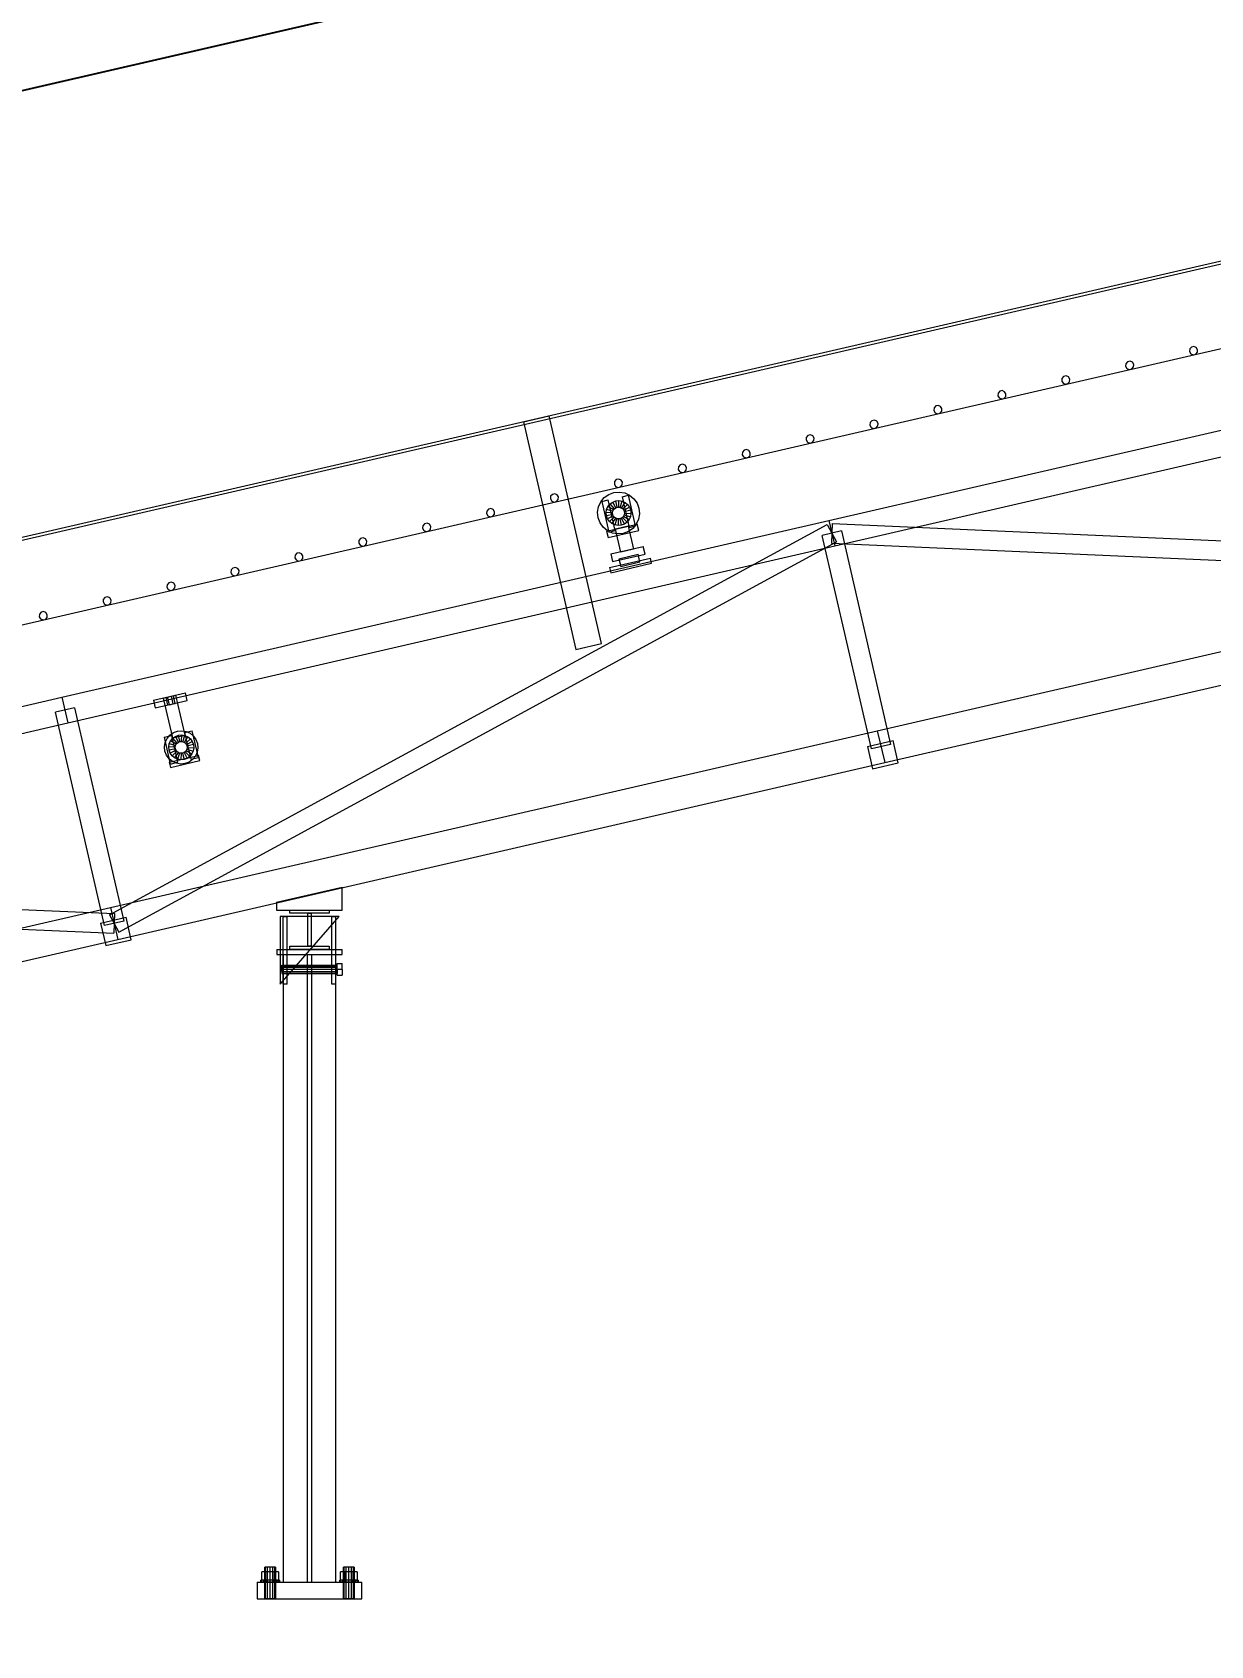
# Model space of a CAD drawing. Header units: millimetres. Extents: x -1970 to 59977, y -65068 to 6837.
# Drawn here: x 29737 to 31534, y -72 to 2388 of the extents above; entities that cross this region are included whole.
import ezdxf

# ---------------------------------------------------------------- set-up
doc = ezdxf.new("R2010")
doc.units = ezdxf.units.MM
doc.layers.add('COTAS_P', color=1, linetype='Continuous', lineweight=0)
doc.layers.add('lateral_C03', color=7, linetype='Continuous', lineweight=0)
doc.dimstyles.new('R19_100', dxfattribs={"dimtxt": 250, "dimasz": 150, "dimexe": 150, "dimexo": 80, "dimgap": 100, "dimtad": 1, "dimtih": 1, "dimtoh": 1, "dimdsep": 46, "dimcen": 0.09, "dimadec": 0, "dimazin": 0, "dimtfac": 1, "dimtdec": 4, "dimtofl": 0, "dimtmove": 0, "dimatfit": 3, "dimfxl": 1, "dimtolj": 1, "dimtzin": 0, "dimarcsym": 0})

# ---------------------------------------------------------------- blocks, each defined once
blk = doc.blocks.new('*D9')
at = {"layer": 'COTAS_P', "color": 0, "lineweight": -2, "transparency": 16777216}
for p, q in [((38921.3, 3578), (38703.4, 4523.2)), ((27384.7, 1760.7), (38591, 4343.3)), ((27422.7, 928), (27204.9, 1873.2))]:
    blk.add_line(p, q, dxfattribs=at)
at = {"layer": 'COTAS_P', "color": 0, "transparency": 16777216}
for points in [[(38585.4, 4367.7), (38596.6, 4319), (38737.1, 4377)], [(27379.1, 1785.1), (27390.3, 1736.3), (27238.5, 1727)]]:
    blk.add_solid(points, dxfattribs=at)
at = {"layer": 'Defpoints', "color": 0, "transparency": 16777216}
for p in [(38737.1, 4377), (38939.3, 3500), (27440.7, 850)]:
    blk.add_point(p, dxfattribs=at)
blk = doc.blocks.new('*D24')
at = {"layer": 'COTAS_P', "color": 0, "lineweight": -2, "transparency": 16777216}
for p, q in [((112.7, -80), (112.7, -2650)), ((59977.3, -80), (59977.3, -2650)), ((262.7, -2500), (59827.3, -2500))]:
    blk.add_line(p, q, dxfattribs=at)
at = {"layer": 'COTAS_P', "color": 0, "transparency": 16777216}
for points in [[(262.7, -2475), (262.7, -2525), (112.7, -2500)], [(59827.3, -2475), (59827.3, -2525), (59977.3, -2500)]]:
    blk.add_solid(points, dxfattribs=at)
at = {"layer": 'Defpoints', "color": 0, "transparency": 16777216}
for p in [(112.7, 0), (59977.3, 0), (59977.3, -2500)]:
    blk.add_point(p, dxfattribs=at)

msp = doc.modelspace()

# ---------------------------------------------------------------- linework, layer by layer
at = {"layer": 'lateral_C03'}
for p, q in [((38691.362, 3685.056), (27582.557, 1124.887)), ((27583.456, 1120.989), (38692.26, 3681.159)), ((27611.752, 998.208), (38720.557, 3558.377)), ((30952.078, 1643.858), (32121.426, 1913.349)), ((31502.308, 1905.184), (31501.965, 1901.274)), ((31501.965, 1901.274), (31503.984, 1897.91)), ((31504.884, 1908.145), (31502.308, 1905.184)), ((31503.984, 1897.91), (31507.596, 1896.375)), ((31508.708, 1909.026), (31504.884, 1908.145)), ((31507.596, 1896.375), (31511.421, 1897.256)), ((31512.32, 1907.491), (31508.708, 1909.026)), ((31511.421, 1897.256), (31513.997, 1900.217)), ((31514.34, 1904.127), (31512.32, 1907.491)), ((31513.997, 1900.217), (31514.34, 1904.127)), ((30961.061, 1604.879), (32130.409, 1874.371)), ((31404.862, 1882.726), (31404.519, 1878.817)), ((31404.519, 1878.817), (31406.539, 1875.452)), ((31407.438, 1885.687), (31404.862, 1882.726)), ((31406.539, 1875.452), (31410.151, 1873.917)), ((31411.263, 1886.569), (31407.438, 1885.687)), ((31410.151, 1873.917), (31413.975, 1874.799)), ((31414.874, 1885.034), (31411.263, 1886.569)), ((31413.975, 1874.799), (31416.551, 1877.76)), ((31416.894, 1881.669), (31414.874, 1885.034)), ((31416.551, 1877.76), (31416.894, 1881.669)), ((31307.417, 1860.269), (31307.073, 1856.359)), ((31307.073, 1856.359), (31309.093, 1852.994)), ((31309.993, 1863.23), (31307.417, 1860.269)), ((31309.093, 1852.994), (31312.705, 1851.46)), ((31313.817, 1864.111), (31309.993, 1863.23)), ((31312.705, 1851.46), (31316.529, 1852.341)), ((31317.429, 1862.576), (31313.817, 1864.111)), ((31316.529, 1852.341), (31319.105, 1855.302)), ((31319.449, 1859.211), (31317.429, 1862.576)), ((31319.105, 1855.302), (31319.449, 1859.211)), ((31209.971, 1837.811), (31209.628, 1833.902)), ((31209.628, 1833.902), (31211.648, 1830.537)), ((31212.547, 1840.772), (31209.971, 1837.811)), ((31211.648, 1830.537), (31215.259, 1829.002)), ((31216.371, 1841.653), (31212.547, 1840.772)), ((31215.259, 1829.002), (31219.084, 1829.883)), ((31219.983, 1840.118), (31216.371, 1841.653)), ((31219.084, 1829.883), (31221.66, 1832.844)), ((31222.003, 1836.754), (31219.983, 1840.118)), ((31221.66, 1832.844), (31222.003, 1836.754)), ((30486.438, 1794.124), (30525.416, 1803.107)), ((30605.365, 1456.201), (30525.416, 1803.107)), ((31017.656, 1795.857), (31015.08, 1792.896)), ((31021.48, 1796.738), (31017.656, 1795.857)), ((31025.092, 1795.203), (31021.48, 1796.738)), ((31112.525, 1815.353), (31112.182, 1811.444)), ((31112.182, 1811.444), (31114.202, 1808.079)), ((31115.101, 1818.314), (31112.525, 1815.353)), ((31114.202, 1808.079), (31117.814, 1806.544)), ((31118.926, 1819.196), (31115.101, 1818.314)), ((31117.814, 1806.544), (31121.638, 1807.426)), ((31122.538, 1817.661), (31118.926, 1819.196)), ((31121.638, 1807.426), (31124.214, 1810.387)), ((31124.558, 1814.296), (31122.538, 1817.661)), ((31124.214, 1810.387), (31124.558, 1814.296)), ((30486.438, 1794.124), (30566.387, 1447.218)), ((30920.21, 1773.399), (30917.634, 1770.438)), ((30924.034, 1774.28), (30920.21, 1773.399)), ((30927.646, 1772.746), (30924.034, 1774.28)), ((30929.666, 1769.381), (30927.646, 1772.746)), ((31015.08, 1792.896), (31014.736, 1788.986)), ((31014.736, 1788.986), (31016.756, 1785.622)), ((31016.756, 1785.622), (31020.368, 1784.087)), ((31020.368, 1784.087), (31024.192, 1784.968)), ((31024.192, 1784.968), (31026.768, 1787.929)), ((31027.112, 1791.838), (31025.092, 1795.203)), ((31026.768, 1787.929), (31027.112, 1791.838)), ((30820.188, 1747.981), (30819.845, 1744.071)), ((30822.764, 1750.941), (30820.188, 1747.981)), ((30826.589, 1751.823), (30822.764, 1750.941)), ((30830.201, 1750.288), (30826.589, 1751.823)), ((30832.221, 1746.923), (30830.201, 1750.288)), ((30831.877, 1743.014), (30832.221, 1746.923)), ((30917.634, 1770.438), (30917.291, 1766.529)), ((30917.291, 1766.529), (30919.311, 1763.164)), ((30919.311, 1763.164), (30922.923, 1761.629)), ((30922.923, 1761.629), (30926.747, 1762.51)), ((30926.747, 1762.51), (30929.323, 1765.471)), ((30929.323, 1765.471), (30929.666, 1769.381)), ((30722.743, 1725.523), (30722.399, 1721.613)), ((30725.319, 1728.484), (30722.743, 1725.523)), ((30729.143, 1729.365), (30725.319, 1728.484)), ((30732.755, 1727.83), (30729.143, 1729.365)), ((30734.775, 1724.466), (30732.755, 1727.83)), ((30734.431, 1720.556), (30734.775, 1724.466)), ((30819.845, 1744.071), (30821.865, 1740.706)), ((30821.865, 1740.706), (30825.477, 1739.172)), ((30825.477, 1739.172), (30829.301, 1740.053)), ((30829.301, 1740.053), (30831.877, 1743.014)), ((30625.297, 1703.065), (30624.954, 1699.156)), ((30624.954, 1699.156), (30626.974, 1695.791)), ((30627.873, 1706.026), (30625.297, 1703.065)), ((30631.697, 1706.908), (30627.873, 1706.026)), ((30635.309, 1705.373), (30631.697, 1706.908)), ((30634.41, 1695.138), (30636.986, 1698.098)), ((30637.329, 1702.008), (30635.309, 1705.373)), ((30636.986, 1698.098), (30637.329, 1702.008)), ((30722.399, 1721.613), (30724.419, 1718.249)), ((30724.419, 1718.249), (30728.031, 1716.714)), ((30728.031, 1716.714), (30731.855, 1717.595)), ((30731.855, 1717.595), (30734.431, 1720.556)), ((30527.852, 1680.608), (30527.508, 1676.698)), ((30527.508, 1676.698), (30529.528, 1673.333)), ((30530.427, 1683.569), (30527.852, 1680.608)), ((30529.528, 1673.333), (30533.14, 1671.799)), ((30534.252, 1684.45), (30530.427, 1683.569)), ((30533.14, 1671.799), (30536.964, 1672.68)), ((30537.864, 1682.915), (30534.252, 1684.45)), ((30536.964, 1672.68), (30539.54, 1675.641)), ((30539.884, 1679.55), (30537.864, 1682.915)), ((30539.54, 1675.641), (30539.884, 1679.55)), ((30604.226, 1672.087), (30609.542, 1678.531)), ((30605.728, 1672.815), (30615.473, 1675.061)), ((30605.728, 1672.815), (30616.508, 1626.041)), ((30609.542, 1678.531), (30616.345, 1683.379)), ((30626.252, 1628.287), (30615.473, 1675.061)), ((30616.345, 1683.379), (30624.17, 1686.302)), ((30622.443, 1671.898), (30627.09, 1673.634)), ((30624.17, 1686.302), (30632.486, 1687.099)), ((30626.974, 1695.791), (30630.586, 1694.256)), ((30627.09, 1673.634), (30632.027, 1674.107)), ((30629.336, 1663.889), (30627.09, 1673.634)), ((30630.586, 1694.256), (30634.41, 1695.138)), ((30631.674, 1664.113), (30632.027, 1674.107)), ((30632.027, 1674.107), (30636.919, 1673.287)), ((30632.486, 1687.099), (30640.725, 1685.717)), ((30633.991, 1663.725), (30636.919, 1673.287)), ((30636.911, 1680.002), (30646.655, 1682.248)), ((30636.911, 1680.002), (30647.69, 1633.228)), ((30636.919, 1673.287), (30641.432, 1671.228)), ((30640.725, 1685.717), (30648.325, 1682.25)), ((30657.435, 1635.474), (30646.655, 1682.248)), ((30648.325, 1682.25), (30654.769, 1676.934)), ((30654.769, 1676.934), (30659.617, 1670.131)), ((30430.406, 1658.15), (30430.062, 1654.241)), ((30430.062, 1654.241), (30432.082, 1650.876)), ((30432.982, 1661.111), (30430.406, 1658.15)), ((30432.082, 1650.876), (30435.694, 1649.341)), ((30436.806, 1661.992), (30432.982, 1661.111)), ((30435.694, 1649.341), (30439.519, 1650.222)), ((30440.418, 1660.457), (30436.806, 1661.992)), ((30439.519, 1650.222), (30442.094, 1653.183)), ((30442.438, 1657.093), (30440.418, 1660.457)), ((30442.094, 1653.183), (30442.438, 1657.093)), ((30599.377, 1656.248), (30600.759, 1664.487)), ((30600.174, 1647.933), (30599.377, 1656.248)), ((30600.759, 1664.487), (30604.226, 1672.087)), ((30612.369, 1655.789), (30613.189, 1660.681)), ((30622.362, 1655.437), (30612.369, 1655.789)), ((30612.842, 1650.852), (30612.369, 1655.789)), ((30622.587, 1653.098), (30612.842, 1650.852)), ((30614.577, 1646.205), (30612.842, 1650.852)), ((30613.189, 1660.681), (30615.248, 1665.194)), ((30622.751, 1657.754), (30613.189, 1660.681)), ((30623.409, 1650.897), (30614.577, 1646.205)), ((30615.248, 1665.194), (30618.404, 1669.02)), ((30623.726, 1659.891), (30615.248, 1665.194)), ((30624.772, 1648.984), (30617.456, 1642.166)), ((30618.404, 1669.02), (30622.443, 1671.898)), ((30625.221, 1661.704), (30618.404, 1669.02)), ((30622.362, 1655.437), (30622.751, 1657.754)), ((30622.587, 1653.098), (30622.362, 1655.437)), ((30627.135, 1663.067), (30622.443, 1671.898)), ((30623.409, 1650.897), (30622.587, 1653.098)), ((30622.751, 1657.754), (30623.726, 1659.891)), ((30624.772, 1648.984), (30623.409, 1650.897)), ((30623.726, 1659.891), (30625.221, 1661.704)), ((30626.585, 1647.488), (30624.772, 1648.984)), ((30625.221, 1661.704), (30627.135, 1663.067)), ((30627.135, 1663.067), (30629.336, 1663.889)), ((30629.336, 1663.889), (30631.674, 1664.113)), ((30631.674, 1664.113), (30633.991, 1663.725)), ((30633.991, 1663.725), (30636.129, 1662.75)), ((30637.492, 1648.534), (30635.579, 1647.171)), ((30636.129, 1662.75), (30641.432, 1671.228)), ((30636.129, 1662.75), (30637.941, 1661.254)), ((30638.987, 1650.347), (30637.492, 1648.534)), ((30637.492, 1648.534), (30644.309, 1641.218)), ((30637.941, 1661.254), (30645.258, 1668.072)), ((30637.941, 1661.254), (30639.305, 1659.341)), ((30639.963, 1652.484), (30638.987, 1650.347)), ((30638.987, 1650.347), (30647.466, 1645.044)), ((30639.305, 1659.341), (30648.136, 1664.032)), ((30639.305, 1659.341), (30640.127, 1657.14)), ((30640.351, 1654.801), (30639.963, 1652.484)), ((30639.963, 1652.484), (30649.524, 1649.557)), ((30649.872, 1659.386), (30640.127, 1657.14)), ((30640.127, 1657.14), (30640.351, 1654.801)), ((30640.351, 1654.801), (30650.345, 1654.449)), ((30641.432, 1671.228), (30645.258, 1668.072)), ((30645.258, 1668.072), (30648.136, 1664.032)), ((30649.524, 1649.557), (30647.466, 1645.044)), ((30648.136, 1664.032), (30649.872, 1659.386)), ((30650.345, 1654.449), (30649.524, 1649.557)), ((30649.872, 1659.386), (30650.345, 1654.449)), ((30659.617, 1670.131), (30662.539, 1662.305)), ((30663.337, 1653.99), (30661.955, 1645.751)), ((30662.539, 1662.305), (30663.337, 1653.99)), ((29782.73, 1374.366), (30952.078, 1643.858)), ((29855.066, 1042.587), (30949.405, 1637.547)), ((30332.96, 1635.692), (30332.617, 1631.783)), ((30332.617, 1631.783), (30334.637, 1628.418)), ((30335.536, 1638.653), (30332.96, 1635.692)), ((30334.637, 1628.418), (30338.249, 1626.883)), ((30339.36, 1639.535), (30335.536, 1638.653)), ((30338.249, 1626.883), (30342.073, 1627.765)), ((30342.972, 1638), (30339.36, 1639.535)), ((30342.073, 1627.765), (30344.649, 1630.726)), ((30344.992, 1634.635), (30342.972, 1638)), ((30344.649, 1630.726), (30344.992, 1634.635)), ((30603.097, 1640.107), (30600.174, 1647.933)), ((30607.945, 1633.304), (30603.097, 1640.107)), ((30614.389, 1627.988), (30607.945, 1633.304)), ((30613.135, 1627.317), (30659.909, 1638.096)), ((30613.135, 1627.317), (30615.381, 1617.572)), ((30621.989, 1624.521), (30614.389, 1627.988)), ((30617.456, 1642.166), (30614.577, 1646.205)), ((30615.381, 1617.572), (30662.155, 1628.352)), ((30616.508, 1626.041), (30626.252, 1628.287)), ((30621.282, 1639.01), (30617.456, 1642.166)), ((30626.585, 1647.488), (30621.282, 1639.01)), ((30625.795, 1636.951), (30621.282, 1639.01)), ((30630.228, 1623.139), (30621.989, 1624.521)), ((30628.722, 1646.513), (30625.795, 1636.951)), ((30630.686, 1636.131), (30625.795, 1636.951)), ((30628.722, 1646.513), (30626.585, 1647.488)), ((30646.267, 1634.952), (30626.778, 1630.461)), ((30634.862, 1595.38), (30626.778, 1630.461)), ((30631.039, 1646.125), (30628.722, 1646.513)), ((30638.543, 1623.936), (30630.228, 1623.139)), ((30631.039, 1646.125), (30630.686, 1636.131)), ((30635.624, 1636.604), (30630.686, 1636.131)), ((30633.378, 1646.349), (30631.039, 1646.125)), ((30635.579, 1647.171), (30633.378, 1646.349)), ((30633.378, 1646.349), (30635.624, 1636.604)), ((30635.579, 1647.171), (30640.27, 1638.34)), ((30640.27, 1638.34), (30635.624, 1636.604)), ((30646.369, 1626.859), (30638.543, 1623.936)), ((30644.309, 1641.218), (30640.27, 1638.34)), ((30647.466, 1645.044), (30644.309, 1641.218)), ((30646.267, 1634.952), (30654.351, 1599.872)), ((30653.172, 1631.707), (30646.369, 1626.859)), ((30647.69, 1633.228), (30657.435, 1635.474)), ((30658.488, 1638.151), (30653.172, 1631.707)), ((30661.955, 1645.751), (30658.488, 1638.151)), ((30662.155, 1628.352), (30659.909, 1638.096)), ((30971.187, 1627.737), (30941.953, 1621)), ((30949.405, 1637.547), (30963.734, 1611.19)), ((30952.078, 1643.858), (30961.061, 1604.879)), ((30957.244, 1639.353), (30955.896, 1609.384)), ((30957.244, 1639.353), (32201.6, 1583.376)), ((30971.187, 1627.737), (31046.195, 1302.269)), ((29791.713, 1335.388), (30961.061, 1604.879)), ((29869.395, 1016.23), (30963.734, 1611.19)), ((30235.515, 1613.235), (30235.171, 1609.325)), ((30235.171, 1609.325), (30237.191, 1605.961)), ((30238.09, 1616.196), (30235.515, 1613.235)), ((30237.191, 1605.961), (30240.803, 1604.426)), ((30241.915, 1617.077), (30238.09, 1616.196)), ((30240.803, 1604.426), (30244.627, 1605.307)), ((30245.527, 1615.542), (30241.915, 1617.077)), ((30244.627, 1605.307), (30247.203, 1608.268)), ((30247.547, 1612.177), (30245.527, 1615.542)), ((30247.203, 1608.268), (30247.547, 1612.177)), ((30619.631, 1592.896), (30669.133, 1604.305)), ((30654.351, 1599.872), (30634.862, 1595.38)), ((30671.828, 1592.611), (30669.133, 1604.305)), ((31016.961, 1295.531), (30941.953, 1621)), ((30955.896, 1609.384), (32200.252, 1553.407)), ((30138.069, 1590.777), (30137.725, 1586.868)), ((30137.725, 1586.868), (30139.745, 1583.503)), ((30140.645, 1593.738), (30138.069, 1590.777)), ((30139.745, 1583.503), (30143.357, 1581.968)), ((30144.469, 1594.619), (30140.645, 1593.738)), ((30143.357, 1581.968), (30147.182, 1582.849)), ((30148.081, 1593.085), (30144.469, 1594.619)), ((30147.182, 1582.849), (30149.757, 1585.81)), ((30150.101, 1589.72), (30148.081, 1593.085)), ((30149.757, 1585.81), (30150.101, 1589.72)), ((30617.691, 1571.925), (30680.056, 1586.298)), ((30619.488, 1564.129), (30681.853, 1578.502)), ((30619.631, 1592.896), (30622.326, 1581.203)), ((30622.326, 1581.203), (30671.828, 1592.611)), ((30632.011, 1585.487), (30661.245, 1592.225)), ((30632.011, 1585.487), (30634.706, 1573.794)), ((30634.706, 1573.794), (30663.94, 1580.531)), ((30663.94, 1580.531), (30661.245, 1592.225)), ((30681.853, 1578.502), (30680.056, 1586.298)), ((31025.964, 1323.262), (32195.312, 1592.753)), ((29949.578, 1549.704), (29945.753, 1548.823)), ((29953.19, 1548.169), (29949.578, 1549.704)), ((30040.623, 1568.32), (30040.28, 1564.41)), ((30040.28, 1564.41), (30042.3, 1561.045)), ((30043.199, 1571.28), (30040.623, 1568.32)), ((30042.3, 1561.045), (30045.912, 1559.51)), ((30047.023, 1572.162), (30043.199, 1571.28)), ((30045.912, 1559.51), (30049.736, 1560.392)), ((30050.635, 1570.627), (30047.023, 1572.162)), ((30049.736, 1560.392), (30052.312, 1563.353)), ((30052.655, 1567.262), (30050.635, 1570.627)), ((30052.312, 1563.353), (30052.655, 1567.262)), ((30617.691, 1571.925), (30619.488, 1564.129)), ((29848.308, 1526.365), (29845.732, 1523.404)), ((29852.132, 1527.246), (29848.308, 1526.365)), ((29855.744, 1525.712), (29852.132, 1527.246)), ((29857.764, 1522.347), (29855.744, 1525.712)), ((29943.178, 1545.862), (29942.834, 1541.952)), ((29942.834, 1541.952), (29944.854, 1538.588)), ((29945.753, 1548.823), (29943.178, 1545.862)), ((29944.854, 1538.588), (29948.466, 1537.053)), ((29948.466, 1537.053), (29952.29, 1537.934)), ((29952.29, 1537.934), (29954.866, 1540.895)), ((29955.21, 1544.805), (29953.19, 1548.169)), ((29954.866, 1540.895), (29955.21, 1544.805)), ((31037.193, 1274.539), (32206.54, 1544.03)), ((29748.286, 1500.947), (29747.943, 1497.037)), ((29750.862, 1503.908), (29748.286, 1500.947)), ((29754.686, 1504.789), (29750.862, 1503.908)), ((29758.298, 1503.254), (29754.686, 1504.789)), ((29760.318, 1499.889), (29758.298, 1503.254)), ((29845.732, 1523.404), (29845.388, 1519.495)), ((29845.388, 1519.495), (29847.408, 1516.13)), ((29847.408, 1516.13), (29851.02, 1514.595)), ((29851.02, 1514.595), (29854.845, 1515.477)), ((29854.845, 1515.477), (29857.42, 1518.437)), ((29857.42, 1518.437), (29857.764, 1522.347)), ((29747.943, 1497.037), (29749.963, 1493.672)), ((29749.963, 1493.672), (29753.575, 1492.138)), ((29753.575, 1492.138), (29757.399, 1493.019)), ((29757.399, 1493.019), (29759.975, 1495.98)), ((29759.975, 1495.98), (29760.318, 1499.889)), ((30566.387, 1447.218), (30605.365, 1456.201)), ((29922.367, 1369.604), (29971.09, 1380.832)), ((29973.784, 1369.139), (29971.09, 1380.832)), ((28613.383, 1104.875), (29782.73, 1374.366)), ((29801.839, 1358.246), (29772.605, 1351.508)), ((29782.73, 1374.366), (29791.713, 1335.388)), ((29801.839, 1358.246), (29876.847, 1032.777)), ((29922.367, 1369.604), (29925.062, 1357.91)), ((29925.062, 1357.91), (29973.784, 1369.139)), ((29936.984, 1372.972), (29956.473, 1377.464)), ((29936.984, 1372.972), (29950.997, 1312.166)), ((29940.881, 1373.871), (29943.805, 1374.544)), ((29940.881, 1373.871), (29943.576, 1362.177)), ((29946.5, 1362.851), (29943.576, 1362.177)), ((29943.805, 1374.544), (29949.652, 1375.892)), ((29946.5, 1362.851), (29943.805, 1374.544)), ((29946.5, 1362.851), (29952.346, 1364.198)), ((29949.652, 1375.892), (29952.575, 1376.565)), ((29952.346, 1364.198), (29949.652, 1375.892)), ((29952.346, 1364.198), (29955.27, 1364.872)), ((29955.27, 1364.872), (29952.575, 1376.565)), ((29970.486, 1316.658), (29956.473, 1377.464)), ((28622.366, 1065.896), (29791.713, 1335.388)), ((29847.614, 1026.04), (29772.605, 1351.508)), ((29856.616, 1053.77), (31025.964, 1323.262)), ((29938.405, 1313.369), (29950.099, 1316.064)), ((29938.405, 1313.369), (29947.838, 1272.442)), ((29939.175, 1298.742), (29940.272, 1305.282)), ((29940.272, 1305.282), (29943.024, 1311.314)), ((29943.024, 1311.314), (29947.244, 1316.429)), ((29946.392, 1303.408), (29948.45, 1307.921)), ((29947.244, 1316.429), (29952.644, 1320.278)), ((29948.45, 1307.921), (29951.607, 1311.747)), ((29956.929, 1302.618), (29948.45, 1307.921)), ((29959.531, 1275.137), (29950.099, 1316.064)), ((29950.997, 1312.166), (29970.486, 1316.658)), ((29951.607, 1311.747), (29955.646, 1314.626)), ((29958.424, 1304.431), (29951.607, 1311.747)), ((29952.644, 1320.278), (29958.855, 1322.597)), ((29955.646, 1314.626), (29960.293, 1316.361)), ((29960.337, 1305.794), (29955.646, 1314.626)), ((29956.929, 1302.618), (29958.424, 1304.431)), ((29958.424, 1304.431), (29960.337, 1305.794)), ((29958.855, 1322.597), (29965.456, 1323.23)), ((29960.293, 1316.361), (29965.23, 1316.834)), ((29962.538, 1306.616), (29960.293, 1316.361)), ((29960.337, 1305.794), (29962.538, 1306.616)), ((29962.538, 1306.616), (29964.877, 1306.841)), ((29964.877, 1306.841), (29965.23, 1316.834)), ((29964.877, 1306.841), (29967.194, 1306.452)), ((29965.23, 1316.834), (29970.122, 1316.014)), ((29965.456, 1323.23), (29971.995, 1322.133)), ((29967.194, 1306.452), (29970.122, 1316.014)), ((29967.194, 1306.452), (29969.332, 1305.477)), ((29969.332, 1305.477), (29974.634, 1313.955)), ((29969.332, 1305.477), (29971.144, 1303.982)), ((29969.588, 1320.555), (29981.281, 1323.25)), ((29969.588, 1320.555), (29979.02, 1279.628)), ((29970.122, 1316.014), (29974.634, 1313.955)), ((29971.144, 1303.982), (29978.46, 1310.799)), ((29971.144, 1303.982), (29972.508, 1302.068)), ((29971.995, 1322.133), (29978.028, 1319.381)), ((29972.508, 1302.068), (29981.339, 1306.76)), ((29974.634, 1313.955), (29978.46, 1310.799)), ((29978.028, 1319.381), (29983.143, 1315.162)), ((29978.46, 1310.799), (29981.339, 1306.76)), ((29990.714, 1282.323), (29981.281, 1323.25)), ((29981.339, 1306.76), (29983.074, 1302.113)), ((29983.143, 1315.162), (29986.991, 1309.762)), ((29986.991, 1309.762), (29989.311, 1303.55)), ((31010.966, 1299.281), (31049.944, 1308.264)), ((31025.964, 1323.262), (31037.193, 1274.539)), ((31057.805, 1274.158), (31049.944, 1308.264)), ((29939.808, 1292.142), (29939.175, 1298.742)), ((29942.128, 1285.93), (29939.808, 1292.142)), ((29945.976, 1280.531), (29942.128, 1285.93)), ((29945.571, 1298.517), (29946.392, 1303.408)), ((29955.565, 1298.164), (29945.571, 1298.517)), ((29946.045, 1293.579), (29945.571, 1298.517)), ((29951.091, 1276.311), (29945.976, 1280.531)), ((29955.789, 1295.825), (29946.045, 1293.579)), ((29947.78, 1288.933), (29946.045, 1293.579)), ((29946.189, 1275.141), (29991.014, 1285.471)), ((29955.954, 1300.481), (29946.392, 1303.408)), ((29956.611, 1293.624), (29947.78, 1288.933)), ((29950.659, 1284.894), (29947.78, 1288.933)), ((29957.975, 1291.711), (29950.659, 1284.894)), ((29954.485, 1281.737), (29950.659, 1284.894)), ((29959.787, 1290.216), (29954.485, 1281.737)), ((29958.997, 1279.678), (29954.485, 1281.737)), ((29955.565, 1298.164), (29955.954, 1300.481)), ((29955.789, 1295.825), (29955.565, 1298.164)), ((29956.611, 1293.624), (29955.789, 1295.825)), ((29955.954, 1300.481), (29956.929, 1302.618)), ((29957.975, 1291.711), (29956.611, 1293.624)), ((29959.787, 1290.216), (29957.975, 1291.711)), ((29961.925, 1289.24), (29958.997, 1279.678)), ((29963.889, 1278.858), (29958.997, 1279.678)), ((29961.925, 1289.24), (29959.787, 1290.216)), ((29964.242, 1288.852), (29961.925, 1289.24)), ((29964.242, 1288.852), (29963.889, 1278.858)), ((29968.826, 1279.331), (29963.889, 1278.858)), ((29966.581, 1289.076), (29964.242, 1288.852)), ((29968.782, 1289.898), (29966.581, 1289.076)), ((29966.581, 1289.076), (29968.826, 1279.331)), ((29970.695, 1291.262), (29968.782, 1289.898)), ((29968.782, 1289.898), (29973.473, 1281.067)), ((29973.473, 1281.067), (29968.826, 1279.331)), ((29972.19, 1293.074), (29970.695, 1291.262)), ((29970.695, 1291.262), (29977.512, 1283.945)), ((29973.165, 1295.211), (29972.19, 1293.074)), ((29972.19, 1293.074), (29980.669, 1287.771)), ((29972.508, 1302.068), (29973.33, 1299.867)), ((29973.554, 1297.529), (29973.165, 1295.211)), ((29973.165, 1295.211), (29982.727, 1292.284)), ((29983.074, 1302.113), (29973.33, 1299.867)), ((29973.33, 1299.867), (29973.554, 1297.529)), ((29977.512, 1283.945), (29973.473, 1281.067)), ((29973.554, 1297.529), (29983.548, 1297.176)), ((29981.875, 1279.263), (29976.475, 1275.415)), ((29980.669, 1287.771), (29977.512, 1283.945)), ((29979.02, 1279.628), (29990.714, 1282.323)), ((29982.727, 1292.284), (29980.669, 1287.771)), ((29986.095, 1284.378), (29981.875, 1279.263)), ((29983.548, 1297.176), (29982.727, 1292.284)), ((29983.074, 1302.113), (29983.548, 1297.176)), ((29988.847, 1290.411), (29986.095, 1284.378)), ((29989.944, 1296.95), (29988.847, 1290.411)), ((29989.311, 1303.55), (29989.944, 1296.95)), ((29992.811, 1277.676), (29991.014, 1285.471)), ((31010.966, 1299.281), (31018.826, 1265.175)), ((31046.195, 1302.269), (31016.961, 1295.531)), ((29867.845, 1005.047), (31037.193, 1274.539)), ((29946.189, 1275.141), (29947.986, 1267.345)), ((29947.838, 1272.442), (29959.531, 1275.137)), ((29947.986, 1267.345), (29992.811, 1277.676)), ((29957.124, 1273.559), (29951.091, 1276.311)), ((29963.663, 1272.462), (29957.124, 1273.559)), ((29970.264, 1273.095), (29963.663, 1272.462)), ((29976.475, 1275.415), (29970.264, 1273.095)), ((31018.826, 1265.175), (31057.805, 1274.158)), ((28618.548, 1100.37), (29862.904, 1044.393)), ((30109.957, 1061.871), (30209.957, 1084.918)), ((30209.957, 1049.871), (30209.957, 1084.918)), ((28617.2, 1070.401), (29861.556, 1014.424)), ((30109.957, 1061.871), (30109.957, 1049.871)), ((28687.268, 784.278), (29856.616, 1053.77)), ((29841.618, 1029.789), (29880.597, 1038.772)), ((29855.066, 1042.587), (29869.395, 1016.23)), ((29856.616, 1053.77), (29867.845, 1005.047)), ((29862.904, 1044.393), (29861.556, 1014.424)), ((29888.457, 1004.666), (29880.597, 1038.772)), ((30109.957, 1049.871), (30209.957, 1049.871)), ((30115.182, 936.871), (30205.182, 1039.871)), ((30205.182, 1039.871), (30115.182, 1039.871)), ((30115.182, 1039.871), (30115.182, 936.871)), ((30120.182, 936.871), (30120.182, 1039.871)), ((30120.182, 1039.871), (30126.182, 1039.871)), ((30126.182, 936.871), (30126.182, 1039.871)), ((30130.182, 1044.871), (30130.182, 1049.871)), ((30130.182, 1049.871), (30190.182, 1049.871)), ((30190.182, 1044.871), (30130.182, 1044.871)), ((30157.682, 994.871), (30157.682, 1044.871)), ((30157.682, 1044.871), (30162.682, 1044.871)), ((30162.682, 1044.871), (30162.682, 994.871)), ((30190.182, 1049.871), (30190.182, 1044.871)), ((30194.182, 936.871), (30194.182, 1039.871)), ((30194.182, 1039.871), (30200.182, 1039.871)), ((30200.182, 936.871), (30200.182, 1039.871)), ((29841.618, 1029.789), (29849.479, 995.683)), ((29876.847, 1032.777), (29847.614, 1026.04)), ((28698.497, 735.556), (29867.845, 1005.047)), ((29849.479, 995.683), (29888.457, 1004.666)), ((30110.182, 989.871), (30210.182, 989.871)), ((30110.182, 989.871), (30110.182, 981.871)), ((30130.182, 989.871), (30130.182, 994.871)), ((30130.182, 994.871), (30190.182, 994.871)), ((30190.182, 989.871), (30130.182, 989.871)), ((30162.682, 994.871), (30157.682, 994.871)), ((30190.182, 994.871), (30190.182, 989.871)), ((30210.182, 981.871), (30210.182, 989.871)), ((30110.182, 981.871), (30210.182, 981.871)), ((30118.182, 964.914), (30118.182, 965.771)), ((30118.182, 965.771), (30202.182, 965.771)), ((30118.182, 962.571), (30118.182, 964.914)), ((30118.182, 964.914), (30202.182, 964.914)), ((30118.182, 959.371), (30118.182, 962.571)), ((30118.182, 962.571), (30202.182, 962.571)), ((30118.182, 956.171), (30118.182, 959.371)), ((30202.182, 959.371), (30118.182, 959.371)), ((30120.182, 981.871), (30200.182, 981.871)), ((30120.182, 981.871), (30120.182, 25)), ((30156.682, 981.871), (30163.682, 981.871)), ((30156.682, 981.871), (30156.682, 25)), ((30163.682, 25), (30163.682, 981.871)), ((30200.182, 25), (30200.182, 981.871)), ((30202.182, 959.371), (30202.182, 968.378)), ((30202.182, 968.378), (30210.182, 968.378)), ((30202.182, 964.914), (30202.182, 965.771)), ((30202.182, 962.571), (30202.182, 964.914)), ((30202.182, 959.371), (30202.182, 962.571)), ((30202.182, 959.371), (30202.182, 956.171)), ((30202.182, 950.365), (30202.182, 959.371)), ((30210.182, 959.371), (30202.182, 959.371)), ((30210.182, 959.371), (30210.182, 968.378)), ((30210.182, 959.371), (30210.182, 950.365)), ((30118.182, 956.171), (30118.182, 953.829)), ((30118.182, 956.171), (30202.182, 956.171)), ((30118.182, 953.829), (30118.182, 952.971)), ((30118.182, 953.829), (30202.182, 953.829)), ((30118.182, 952.971), (30202.182, 952.971)), ((30126.182, 936.871), (30120.182, 936.871)), ((30200.182, 936.871), (30194.182, 936.871)), ((30202.182, 956.171), (30202.182, 953.829)), ((30202.182, 953.829), (30202.182, 952.971)), ((30202.182, 950.365), (30210.182, 950.365)), ((30080.182, 25), (30240.182, 25)), ((30080.182, 25), (30080.182, 0)), ((30087.247, 28), (30086.182, 28)), ((30086.182, 25), (30086.182, 28)), ((30087.247, 25), (30086.182, 25)), ((30090.282, 28), (30087.247, 28)), ((30087.247, 25), (30087.247, 28)), ((30090.282, 25), (30087.247, 25)), ((30093.782, 40.8), (30087.382, 40.8)), ((30087.382, 28), (30087.382, 40.8)), ((30093.782, 28), (30087.382, 28)), ((30094.824, 28), (30090.282, 28)), ((30090.282, 25), (30090.282, 28)), ((30094.824, 25), (30090.282, 25)), ((30093.254, 48), (30092.182, 48)), ((30092.182, 0), (30092.182, 48)), ((30096.182, 48), (30093.254, 48)), ((30093.254, 0), (30093.254, 48)), ((30106.582, 40.8), (30093.782, 40.8)), ((30093.782, 28), (30093.782, 40.8)), ((30106.582, 28), (30093.782, 28)), ((30100.182, 28), (30094.824, 28)), ((30094.824, 25), (30094.824, 28)), ((30100.182, 25), (30094.824, 25)), ((30100.182, 48), (30096.182, 48)), ((30096.182, 0), (30096.182, 48)), ((30104.182, 48), (30100.182, 48)), ((30100.182, 0), (30100.182, 48)), ((30105.539, 28), (30100.182, 28)), ((30100.182, 25), (30100.182, 28)), ((30105.539, 25), (30100.182, 25)), ((30107.11, 48), (30104.182, 48)), ((30104.182, 0), (30104.182, 48)), ((30110.081, 28), (30105.539, 28)), ((30105.539, 25), (30105.539, 28)), ((30110.081, 25), (30105.539, 25)), ((30112.982, 40.8), (30106.582, 40.8)), ((30106.582, 28), (30106.582, 40.8)), ((30106.582, 28), (30112.982, 28)), ((30108.182, 48), (30107.11, 48)), ((30107.11, 0), (30107.11, 48)), ((30108.182, 48), (30108.182, 0)), ((30113.116, 28), (30110.081, 28)), ((30110.081, 25), (30110.081, 28)), ((30113.116, 25), (30110.081, 25)), ((30112.982, 40.8), (30112.982, 28)), ((30114.182, 28), (30113.116, 28)), ((30113.116, 25), (30113.116, 28)), ((30113.116, 25), (30114.182, 25)), ((30114.182, 28), (30114.182, 25)), ((30120.182, 25), (30200.182, 25)), ((30156.682, 25), (30163.682, 25)), ((30207.247, 28), (30206.182, 28)), ((30206.182, 25), (30206.182, 28)), ((30207.247, 25), (30206.182, 25)), ((30210.282, 28), (30207.247, 28)), ((30207.247, 25), (30207.247, 28)), ((30210.282, 25), (30207.247, 25)), ((30213.782, 40.8), (30207.382, 40.8)), ((30207.382, 28), (30207.382, 40.8)), ((30213.782, 28), (30207.382, 28)), ((30214.824, 28), (30210.282, 28)), ((30210.282, 25), (30210.282, 28)), ((30214.824, 25), (30210.282, 25)), ((30213.254, 48), (30212.182, 48)), ((30212.182, 0), (30212.182, 48)), ((30216.182, 48), (30213.254, 48)), ((30213.254, 0), (30213.254, 48)), ((30226.582, 40.8), (30213.782, 40.8)), ((30213.782, 28), (30213.782, 40.8)), ((30226.582, 28), (30213.782, 28)), ((30220.182, 28), (30214.824, 28)), ((30214.824, 25), (30214.824, 28)), ((30220.182, 25), (30214.824, 25)), ((30220.182, 48), (30216.182, 48)), ((30216.182, 0), (30216.182, 48)), ((30224.182, 48), (30220.182, 48)), ((30220.182, 0), (30220.182, 48)), ((30225.539, 28), (30220.182, 28)), ((30220.182, 25), (30220.182, 28)), ((30225.539, 25), (30220.182, 25)), ((30227.11, 48), (30224.182, 48)), ((30224.182, 0), (30224.182, 48)), ((30230.081, 28), (30225.539, 28)), ((30225.539, 25), (30225.539, 28)), ((30230.081, 25), (30225.539, 25)), ((30232.982, 40.8), (30226.582, 40.8)), ((30226.582, 28), (30226.582, 40.8)), ((30226.582, 28), (30232.982, 28)), ((30228.182, 48), (30227.11, 48)), ((30227.11, 0), (30227.11, 48)), ((30228.182, 48), (30228.182, 0)), ((30233.116, 28), (30230.081, 28)), ((30230.081, 25), (30230.081, 28)), ((30233.116, 25), (30230.081, 25)), ((30232.982, 40.8), (30232.982, 28)), ((30234.182, 28), (30233.116, 28)), ((30233.116, 25), (30233.116, 28)), ((30233.116, 25), (30234.182, 25)), ((30234.182, 28), (30234.182, 25)), ((30240.182, 0), (30240.182, 25)), ((30080.182, 0), (30240.182, 0)), ((30093.254, 0), (30092.182, 0)), ((30096.182, 0), (30093.254, 0)), ((30100.182, 0), (30096.182, 0)), ((30104.182, 0), (30100.182, 0)), ((30107.11, 0), (30104.182, 0)), ((30107.11, 0), (30108.182, 0)), ((30213.254, 0), (30212.182, 0)), ((30216.182, 0), (30213.254, 0)), ((30220.182, 0), (30216.182, 0)), ((30224.182, 0), (30220.182, 0)), ((30227.11, 0), (30224.182, 0)), ((30227.11, 0), (30228.182, 0))]:
    msp.add_line(p, q, dxfattribs=at)

# ---------------------------------------------------------------- dimensions: what is measured, and where the dimension line sits
at = {"layer": 'COTAS_P'}
for p1, p2, distance, picture, middle in [((27440.666, 850), (38939.253, 3500), 900, '*D9', (32987.841, 3052.011)), ((112.7, 0), (59977.253, 0), -2500, '*D24', (30044.976, -2500))]:
    dim = msp.add_aligned_dim(p1=p1, p2=p2, distance=distance, text='<> P', dimstyle='R19_100', dxfattribs=at)
    dim.commit()
    dim.dimension.update_dxf_attribs({"geometry": picture, "text_midpoint": middle})

doc.saveas('drawing.dxf')
